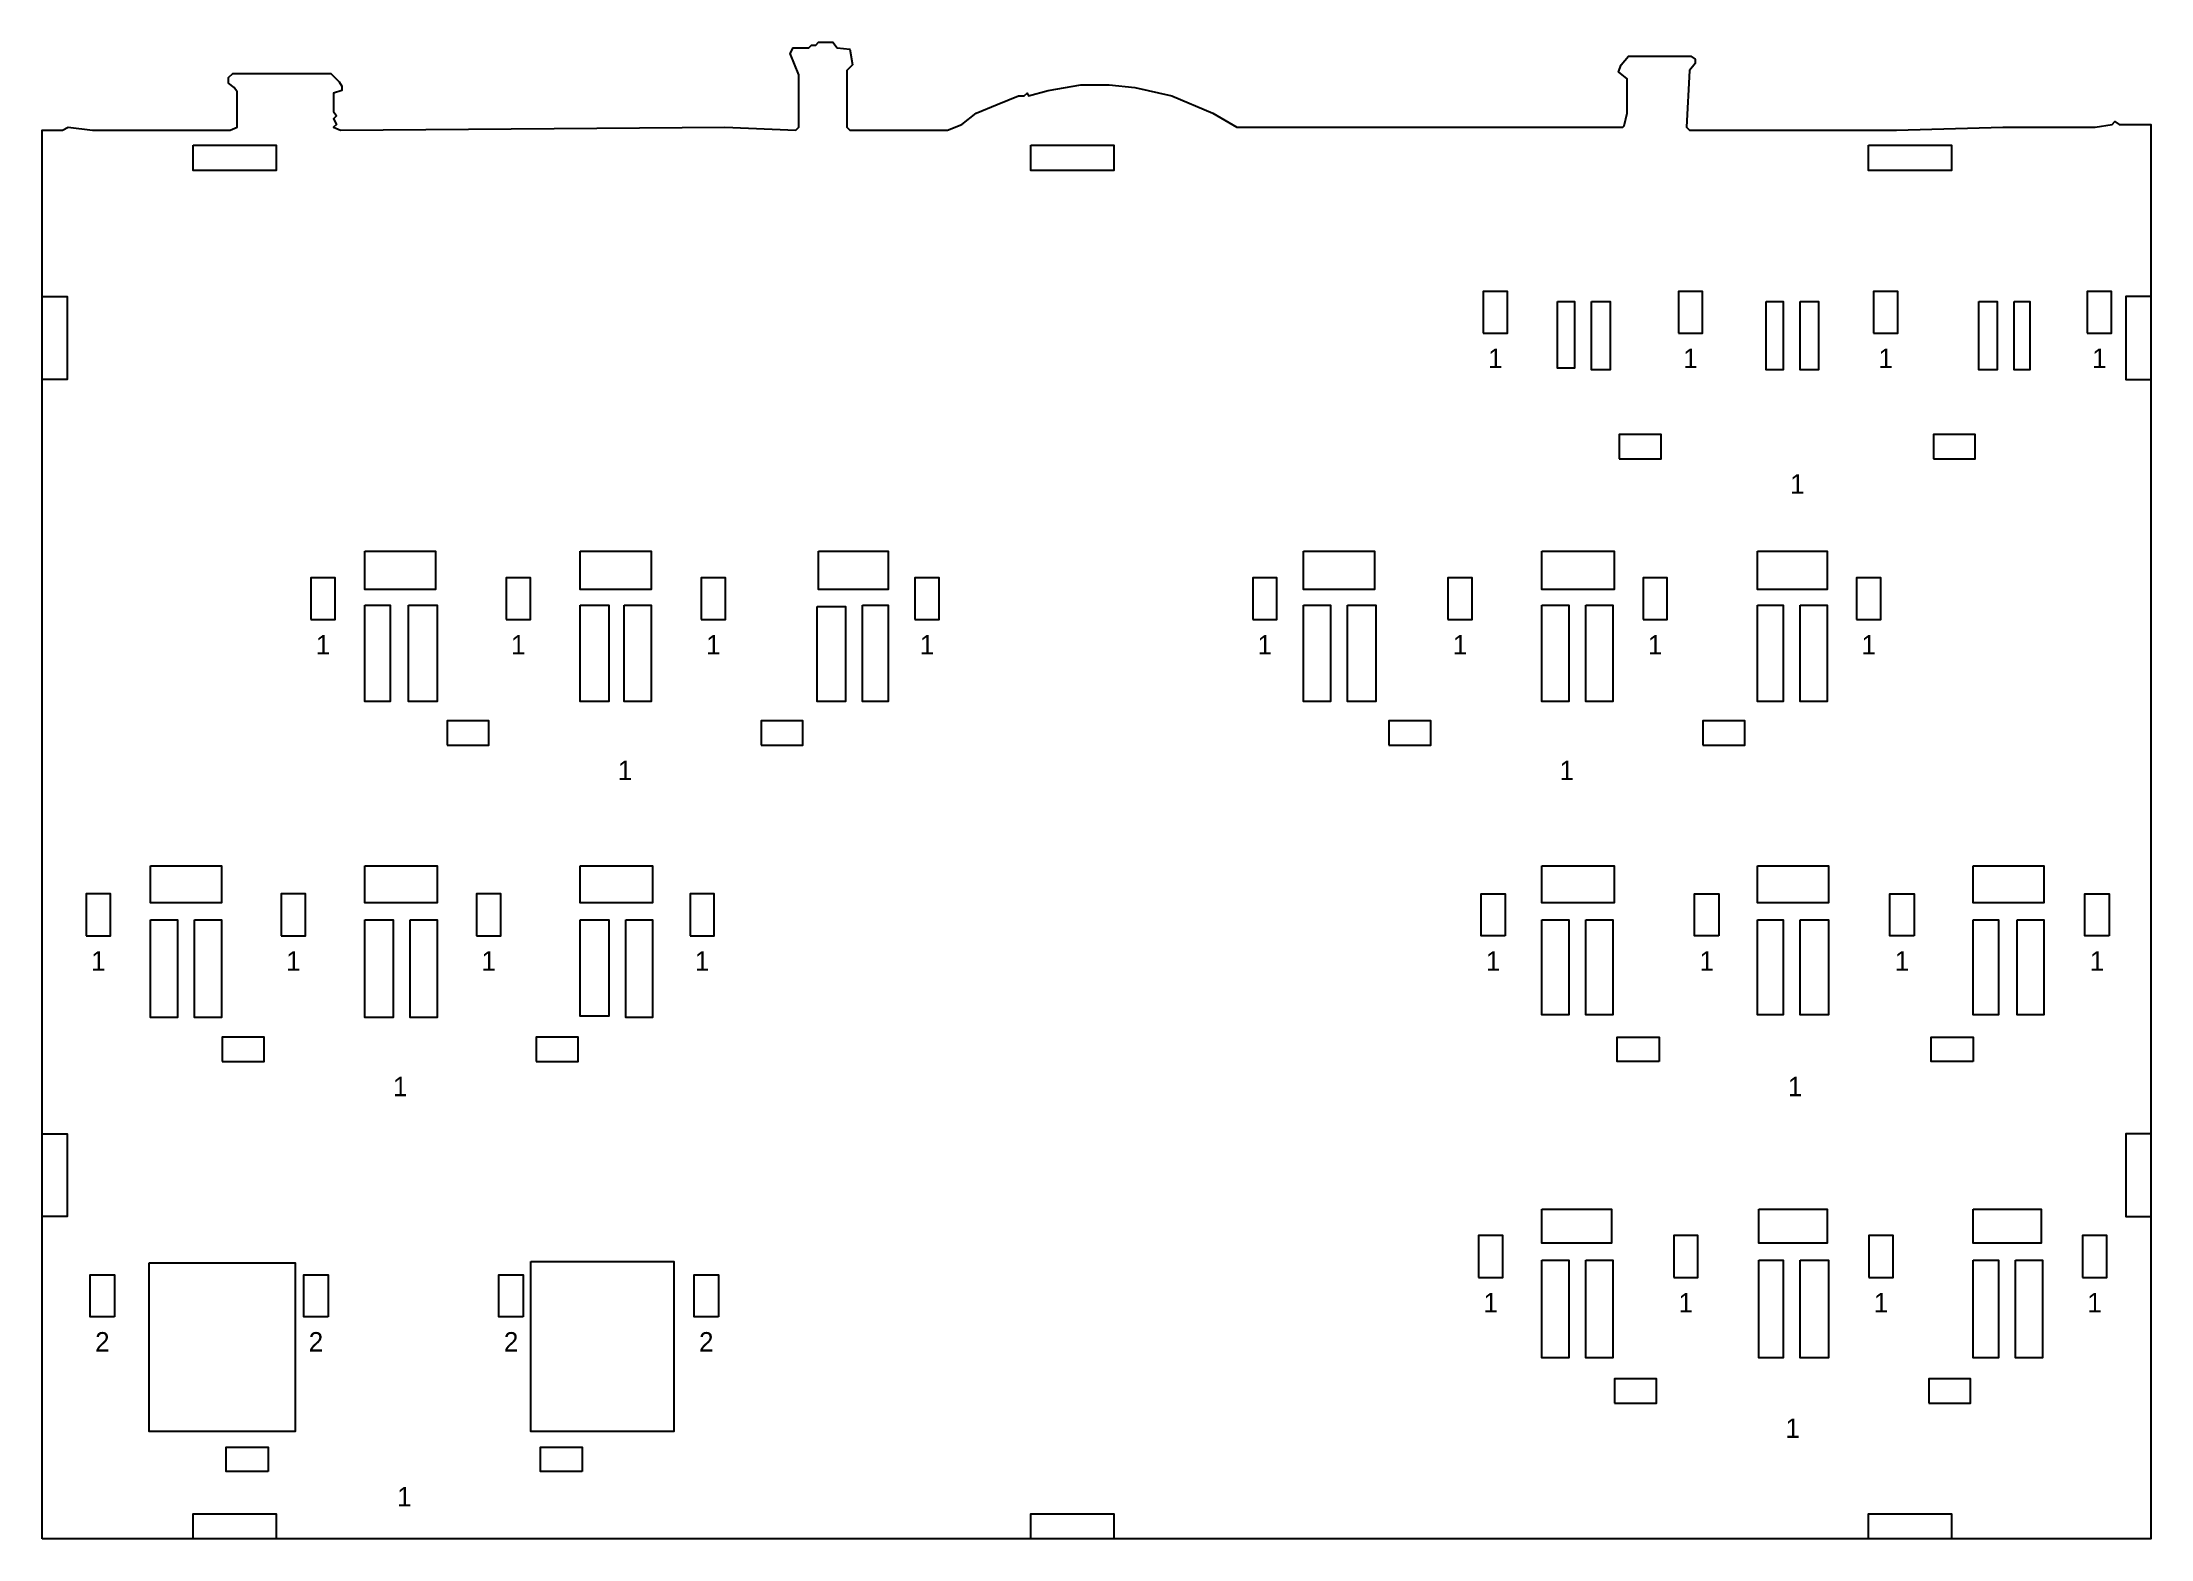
# Model space of a CAD drawing. Header units: millimetres. Extents: x 21 to 273, y -204 to -25.
import ezdxf
from ezdxf.enums import TextEntityAlignment as Align

# ---------------------------------------------------------------- set-up
doc = ezdxf.new("R2010")
doc.units = ezdxf.units.MM
doc.layers.add('CUT', color=7, linetype='Continuous')
doc.layers.add('ENGRAVE', color=3, linetype='Continuous')

msp = doc.modelspace()

# ---------------------------------------------------------------- linework, layer by layer
at = {"layer": 'CUT'}
for points in [[(21.43, -204.15), (21.43, -35.9), (23.88, -35.9), (24.55, -35.56), (27.43, -35.9), (43.86, -35.9), (44.7, -35.56), (44.7, -31.33), (44.37, -30.82), (43.69, -30.31), (43.69, -29.63), (44.2, -29.13), (55.88, -29.13), (56.9, -30.14), (57.23, -30.65), (57.23, -31.16), (56.22, -31.5), (56.22, -32.68), (56.22, -33.7), (56.56, -34.21), (56.22, -34.54), (56.56, -35.22), (56.22, -35.56), (57.07, -35.9), (102.95, -35.56), (111.42, -35.9), (111.76, -35.56), (111.76, -29.29), (110.74, -26.75), (111.08, -26.08), (112.95, -26.08), (113.28, -25.74), (113.79, -25.74), (114.13, -25.4), (115.82, -25.4), (116.33, -26.08), (117.86, -26.25), (118.19, -28.11), (117.52, -28.79), (117.52, -35.56), (117.86, -35.9), (129.54, -35.9), (131.23, -35.22), (132.93, -33.87), (135.47, -32.85), (138.01, -31.83), (138.68, -31.83), (139.02, -31.5), (139.19, -31.83), (141.56, -31.16), (145.46, -30.48), (148.84, -30.48), (151.89, -30.82), (156.29, -31.83), (161.21, -33.87), (164.08, -35.56), (210.14, -35.56), (210.31, -35.39), (210.65, -33.87), (210.65, -29.8), (209.63, -28.96), (209.97, -28.11), (210.82, -27.09), (218.27, -27.09), (218.78, -27.43), (218.78, -27.94), (218.1, -28.79), (217.76, -35.56), (218.1, -35.9), (242.82, -35.9), (255.52, -35.56), (266.53, -35.56), (268.56, -35.22), (268.9, -34.88), (269.41, -35.22), (273.19, -35.22), (273.19, -204.15)], [(39.48, -37.72), (49.38, -37.72), (49.38, -40.72), (39.48, -40.72)], [(139.48, -37.72), (149.38, -37.72), (149.38, -40.72), (139.48, -40.72)], [(239.48, -37.72), (249.38, -37.72), (249.38, -40.72), (239.48, -40.72)], [(193.48, -60.16), (196.38, -60.16), (196.38, -55.16), (193.48, -55.16)], [(216.78, -60.16), (219.68, -60.16), (219.68, -55.16), (216.78, -55.16)], [(240.08, -60.16), (242.98, -60.16), (242.98, -55.16), (240.08, -55.16)], [(265.58, -60.16), (268.48, -60.16), (268.48, -55.16), (265.58, -55.16)], [(202.35, -56.39), (204.39, -56.39), (204.39, -64.35), (202.35, -64.35)], [(206.42, -56.39), (208.62, -56.39), (208.62, -64.52), (206.42, -64.52)], [(227.25, -56.39), (229.28, -56.39), (229.28, -64.52), (227.25, -64.52)], [(231.31, -56.39), (233.51, -56.39), (233.51, -64.52), (231.31, -64.52)], [(252.65, -56.39), (254.85, -56.39), (254.85, -64.52), (252.65, -64.52)], [(256.88, -56.39), (258.74, -56.39), (258.74, -64.52), (256.88, -64.52)], [(209.73, -75.16), (214.73, -75.16), (214.73, -72.26), (209.73, -72.26)], [(247.23, -75.16), (252.23, -75.16), (252.23, -72.26), (247.23, -72.26)], [(59.94, -86.19), (68.41, -86.19), (68.41, -90.76), (59.94, -90.76)], [(85.68, -86.19), (94.15, -86.19), (94.15, -90.76), (85.68, -90.76)], [(114.13, -86.19), (122.43, -86.19), (122.43, -90.76), (114.13, -90.76)], [(172.04, -86.19), (180.51, -86.19), (180.51, -90.76), (172.04, -90.76)], [(200.49, -86.19), (209.13, -86.19), (209.13, -90.76), (200.49, -90.76)], [(226.23, -86.19), (234.53, -86.19), (234.53, -90.76), (226.23, -90.76)], [(53.52, -94.37), (56.42, -94.37), (56.42, -89.37), (53.52, -89.37)], [(76.82, -94.37), (79.72, -94.37), (79.72, -89.37), (76.82, -89.37)], [(100.12, -94.37), (103.02, -94.37), (103.02, -89.37), (100.12, -89.37)], [(125.62, -94.37), (128.52, -94.37), (128.52, -89.37), (125.62, -89.37)], [(165.96, -94.37), (168.86, -94.37), (168.86, -89.37), (165.96, -89.37)], [(189.26, -94.37), (192.16, -94.37), (192.16, -89.37), (189.26, -89.37)], [(212.56, -94.37), (215.46, -94.37), (215.46, -89.37), (212.56, -89.37)], [(238.06, -94.37), (240.96, -94.37), (240.96, -89.37), (238.06, -89.37)], [(59.94, -92.63), (62.99, -92.63), (62.99, -104.14), (59.94, -104.14)], [(65.19, -92.63), (68.58, -92.63), (68.58, -104.14), (65.19, -104.14)], [(85.68, -92.63), (89.07, -92.63), (89.07, -104.14), (85.68, -104.14)], [(90.93, -92.63), (94.15, -92.63), (94.15, -104.14), (90.93, -104.14)], [(113.96, -92.79), (117.35, -92.79), (117.35, -104.14), (113.96, -104.14)], [(119.38, -92.63), (122.43, -92.63), (122.43, -104.14), (119.38, -104.14)], [(172.04, -92.63), (175.26, -92.63), (175.26, -104.14), (172.04, -104.14)], [(177.29, -92.63), (180.68, -92.63), (180.68, -104.14), (177.29, -104.14)], [(200.49, -92.63), (203.71, -92.63), (203.71, -104.14), (200.49, -104.14)], [(205.74, -92.63), (208.96, -92.63), (208.96, -104.14), (205.74, -104.14)], [(226.23, -92.63), (229.28, -92.63), (229.28, -104.14), (226.23, -104.14)], [(231.31, -92.63), (234.53, -92.63), (234.53, -104.14), (231.31, -104.14)], [(69.77, -109.37), (74.77, -109.37), (74.77, -106.47), (69.77, -106.47)], [(107.27, -109.37), (112.27, -109.37), (112.27, -106.47), (107.27, -106.47)], [(182.21, -109.37), (187.21, -109.37), (187.21, -106.47), (182.21, -106.47)], [(219.71, -109.37), (224.71, -109.37), (224.71, -106.47), (219.71, -106.47)], [(34.37, -123.78), (42.84, -123.78), (42.84, -128.19), (34.37, -128.19)], [(59.94, -123.78), (68.58, -123.78), (68.58, -128.19), (59.94, -128.19)], [(85.68, -123.78), (94.32, -123.78), (94.32, -128.19), (85.68, -128.19)], [(200.49, -123.78), (209.13, -123.78), (209.13, -128.19), (200.49, -128.19)], [(226.23, -123.78), (234.7, -123.78), (234.7, -128.19), (226.23, -128.19)], [(251.97, -123.78), (260.43, -123.78), (260.43, -128.19), (251.97, -128.19)], [(26.68, -132.13), (29.58, -132.13), (29.58, -127.13), (26.68, -127.13)], [(49.98, -132.13), (52.88, -132.13), (52.88, -127.13), (49.98, -127.13)], [(73.28, -132.13), (76.18, -132.13), (76.18, -127.13), (73.28, -127.13)], [(98.78, -132.13), (101.68, -132.13), (101.68, -127.13), (98.78, -127.13)], [(196.12, -132.13), (193.22, -132.13), (193.22, -127.13), (196.12, -127.13)], [(221.62, -132.13), (218.72, -132.13), (218.72, -127.13), (221.62, -127.13)], [(244.92, -132.13), (242.02, -132.13), (242.02, -127.13), (244.92, -127.13)], [(268.22, -132.13), (265.32, -132.13), (265.32, -127.13), (268.22, -127.13)], [(34.37, -130.22), (37.59, -130.22), (37.59, -141.9), (34.37, -141.9)], [(39.62, -130.22), (42.84, -130.22), (42.84, -141.9), (39.62, -141.9)], [(59.94, -130.22), (63.33, -130.22), (63.33, -141.9), (59.94, -141.9)], [(65.36, -130.22), (68.58, -130.22), (68.58, -141.9), (65.36, -141.9)], [(85.68, -130.22), (89.07, -130.22), (89.07, -141.73), (85.68, -141.73)], [(91.1, -130.22), (94.32, -130.22), (94.32, -141.9), (91.1, -141.9)], [(200.49, -130.22), (203.71, -130.22), (203.71, -141.56), (200.49, -141.56)], [(205.74, -130.22), (208.96, -130.22), (208.96, -141.56), (205.74, -141.56)], [(226.23, -130.22), (229.28, -130.22), (229.28, -141.56), (226.23, -141.56)], [(231.31, -130.22), (234.7, -130.22), (234.7, -141.56), (231.31, -141.56)], [(251.97, -130.22), (255.02, -130.22), (255.02, -141.56), (251.97, -141.56)], [(257.22, -130.22), (260.43, -130.22), (260.43, -141.56), (257.22, -141.56)], [(42.93, -147.13), (47.93, -147.13), (47.93, -144.23), (42.93, -144.23)], [(80.43, -147.13), (85.43, -147.13), (85.43, -144.23), (80.43, -144.23)], [(214.47, -147.13), (209.47, -147.13), (209.47, -144.23), (214.47, -144.23)], [(251.97, -147.13), (246.97, -147.13), (246.97, -144.23), (251.97, -144.23)], [(200.49, -164.76), (208.79, -164.76), (208.79, -168.83), (200.49, -168.83)], [(226.4, -164.76), (234.53, -164.76), (234.53, -168.83), (226.4, -168.83)], [(251.97, -164.76), (260.1, -164.76), (260.1, -168.83), (251.97, -168.83)], [(192.92, -172.94), (195.82, -172.94), (195.82, -167.94), (192.92, -167.94)], [(216.22, -172.94), (219.12, -172.94), (219.12, -167.94), (216.22, -167.94)], [(239.52, -172.94), (242.42, -172.94), (242.42, -167.94), (239.52, -167.94)], [(265.02, -172.94), (267.92, -172.94), (267.92, -167.94), (265.02, -167.94)], [(79.76, -171.03), (96.86, -171.03), (96.86, -191.35), (79.76, -191.35)], [(200.49, -170.86), (203.71, -170.86), (203.71, -182.54), (200.49, -182.54)], [(205.74, -170.86), (208.96, -170.86), (208.96, -182.54), (205.74, -182.54)], [(226.4, -170.86), (229.28, -170.86), (229.28, -182.54), (226.4, -182.54)], [(231.31, -170.86), (234.7, -170.86), (234.7, -182.54), (231.31, -182.54)], [(251.97, -170.86), (255.02, -170.86), (255.02, -182.54), (251.97, -182.54)], [(257.05, -170.86), (260.27, -170.86), (260.27, -182.54), (257.05, -182.54)], [(30.07, -177.62), (27.17, -177.62), (27.17, -172.62), (30.07, -172.62)], [(34.21, -171.2), (51.65, -171.2), (51.65, -191.35), (34.21, -191.35)], [(55.57, -177.62), (52.67, -177.62), (52.67, -172.62), (55.57, -172.62)], [(78.87, -177.62), (75.97, -177.62), (75.97, -172.62), (78.87, -172.62)], [(102.17, -177.62), (99.27, -177.62), (99.27, -172.62), (102.17, -172.62)], [(209.17, -187.94), (214.17, -187.94), (214.17, -185.04), (209.17, -185.04)], [(246.67, -187.94), (251.67, -187.94), (251.67, -185.04), (246.67, -185.04)], [(48.42, -196.12), (43.42, -196.12), (43.42, -193.22), (48.42, -193.22)], [(85.92, -196.12), (80.92, -196.12), (80.92, -193.22), (85.92, -193.22)]]:
    msp.add_lwpolyline(points, close=True, dxfattribs=at)
for points in [[(21.43, -55.77), (24.43, -55.77), (24.43, -65.67), (21.43, -65.67)], [(273.19, -55.77), (270.19, -55.77), (270.19, -65.67), (273.19, -65.67)], [(21.43, -155.77), (24.43, -155.77), (24.43, -165.67), (21.43, -165.67)], [(273.19, -155.77), (270.19, -155.77), (270.19, -165.67), (273.19, -165.67)], [(39.48, -204.15), (39.48, -201.15), (49.38, -201.15), (49.38, -204.15)], [(139.48, -204.15), (139.48, -201.15), (149.38, -201.15), (149.38, -204.15)], [(239.48, -204.15), (239.48, -201.15), (249.38, -201.15), (249.38, -204.15)]]:
    msp.add_lwpolyline(points, dxfattribs=at)

# ---------------------------------------------------------------- texts
at = {"layer": 'ENGRAVE'}
for s, p in [('1', (194.93, -63.16)), ('1', (218.23, -63.16)), ('1', (241.53, -63.16)), ('1', (267.03, -63.16)), ('1', (230.98, -78.16)), ('1', (54.97, -97.37)), ('1', (78.27, -97.37)), ('1', (101.57, -97.37)), ('1', (127.07, -97.37)), ('1', (167.41, -97.37)), ('1', (190.71, -97.37)), ('1', (214.01, -97.37)), ('1', (239.51, -97.37)), ('1', (91.02, -112.37)), ('1', (203.46, -112.37)), ('1', (28.13, -135.13)), ('1', (51.43, -135.13)), ('1', (74.73, -135.13)), ('1', (100.23, -135.13)), ('1', (194.67, -135.13)), ('1', (220.17, -135.13)), ('1', (243.47, -135.13)), ('1', (266.77, -135.13)), ('1', (64.18, -150.13)), ('1', (230.72, -150.13)), ('1', (194.37, -175.94)), ('1', (217.67, -175.94)), ('1', (240.97, -175.94)), ('1', (266.47, -175.94)), ('2', (28.62, -180.62)), ('2', (54.12, -180.62)), ('2', (77.42, -180.62)), ('2', (100.72, -180.62)), ('1', (230.42, -190.94)), ('1', (64.67, -199.12))]:
    msp.add_text(s, height=2.32, dxfattribs=at).set_placement(p, align=Align.MIDDLE_CENTER)

doc.saveas('drawing.dxf')
